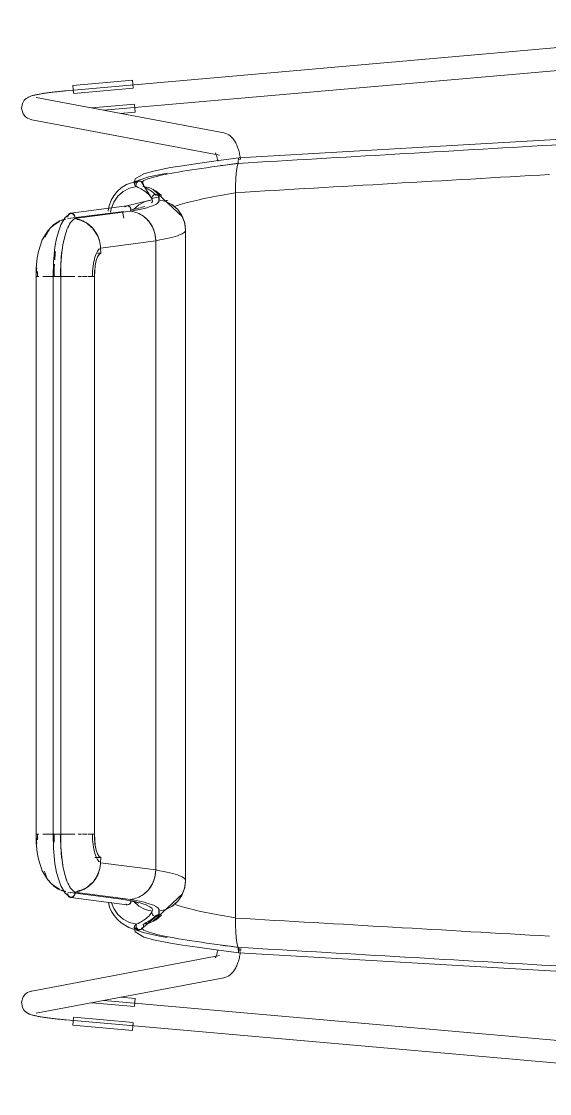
# Model space of a CAD drawing. Header units: millimetres. Extents: x 155927 to 317870, y -36033 to 97293.
# Drawn here: x 159106 to 159386, y 22530 to 23097 of the extents above; entities that cross this region are included whole.
import ezdxf

# ---------------------------------------------------------------- set-up
doc = ezdxf.new("R2010")
doc.units = ezdxf.units.MM
doc.header["$MEASUREMENT"] = 0
doc.layers.add('I-FURN', color=8, linetype='CONTINUOUS', lineweight=9)

msp = doc.modelspace()

# ---------------------------------------------------------------- linework, layer by layer
at = {"layer": 'I-FURN'}
for p, q in [((159573.34, 23099.23), (159130.02, 23060.28)), ((159150.04, 23050), (159574.39, 23087.28)), ((159133.63, 23063.1), (159165.04, 23065.86)), ((159165.04, 23065.86), (159165.22, 23063.81)), ((159116.31, 23058.6), (159116.86, 23058.7)), ((159116.86, 23058.7), (159117.43, 23058.79)), ((159117.43, 23058.79), (159118.01, 23058.88)), ((159118.01, 23058.88), (159118.61, 23058.97)), ((159118.61, 23058.97), (159119.23, 23059.06)), ((159119.23, 23059.06), (159119.87, 23059.15)), ((159119.87, 23059.15), (159120.52, 23059.24)), ((159120.52, 23059.24), (159121.18, 23059.33)), ((159121.18, 23059.33), (159121.86, 23059.42)), ((159121.86, 23059.42), (159122.54, 23059.5)), ((159122.54, 23059.5), (159123.24, 23059.59)), ((159123.24, 23059.59), (159123.95, 23059.67)), ((159123.95, 23059.67), (159124.67, 23059.75)), ((159124.67, 23059.75), (159125.4, 23059.83)), ((159125.4, 23059.83), (159126.13, 23059.91)), ((159126.13, 23059.91), (159126.87, 23059.99)), ((159126.87, 23059.99), (159127.61, 23060.06)), ((159127.61, 23060.06), (159128.36, 23060.13)), ((159128.36, 23060.13), (159129.11, 23060.2)), ((159129.11, 23060.2), (159129.86, 23060.27)), ((159129.86, 23060.27), (159130.02, 23060.28)), ((159133.81, 23061.05), (159133.63, 23063.1)), ((159133.99, 23058.99), (159133.81, 23061.05)), ((159134, 23058.87), (159165.41, 23061.63)), ((159165.22, 23063.81), (159165.4, 23061.75)), ((159106.34, 23050.9), (159106.83, 23053.66)), ((159106.83, 23053.66), (159107.87, 23055.32)), ((159107.87, 23055.32), (159108.78, 23056.17)), ((159108.78, 23056.17), (159109.48, 23056.65)), ((159109.48, 23056.65), (159110.04, 23056.95)), ((159110.04, 23056.95), (159110.52, 23057.17)), ((159110.52, 23057.17), (159110.94, 23057.34)), ((159110.94, 23057.34), (159111.35, 23057.48)), ((159111.35, 23057.48), (159111.74, 23057.6)), ((159111.74, 23057.6), (159112.14, 23057.72)), ((159112.14, 23057.72), (159112.54, 23057.83)), ((159112.54, 23057.83), (159112.95, 23057.93)), ((159112.95, 23057.93), (159113.38, 23058.03)), ((159113.38, 23058.03), (159113.82, 23058.13)), ((159113.82, 23058.13), (159114.28, 23058.23)), ((159213.46, 23037.99), (159114.17, 23056.8)), ((159114.28, 23058.23), (159114.76, 23058.32)), ((159114.76, 23058.32), (159115.26, 23058.42)), ((159115.26, 23058.42), (159115.77, 23058.51)), ((159115.77, 23058.51), (159116.31, 23058.6)), ((159166.15, 23053.18), (159143.67, 23051.2)), ((159166.16, 23053.05), (159166.34, 23050.99)), ((159107.18, 23048.15), (159106.34, 23050.9)), ((159107.18, 23048.15), (159108.5, 23046.57)), ((159158.63, 23048.25), (159166.52, 23048.95)), ((159166.34, 23050.99), (159166.52, 23048.95)), ((159108.5, 23046.57), (159109.58, 23045.83)), ((159109.58, 23045.83), (159110.38, 23045.45)), ((159110.38, 23045.45), (159111.01, 23045.24)), ((159111.01, 23045.24), (159111.52, 23045.1)), ((159111.52, 23045.1), (159111.94, 23045.01)), ((159111.94, 23045.01), (159211.23, 23026.2)), ((159221.31, 23024.8), (159553.22, 23044.09)), ((159213.46, 23037.99), (159214.45, 23037.73)), ((159214.45, 23037.73), (159215.34, 23037.37)), ((159215.34, 23037.37), (159216.13, 23036.93)), ((159216.13, 23036.93), (159216.82, 23036.45)), ((159216.82, 23036.45), (159217.42, 23035.94)), ((159217.42, 23035.94), (159217.94, 23035.42)), ((159217.94, 23035.42), (159218.39, 23034.89)), ((159218.39, 23034.89), (159218.79, 23034.35)), ((159218.79, 23034.35), (159219.15, 23033.82)), ((159219.15, 23033.82), (159219.48, 23033.28)), ((159219.48, 23033.28), (159219.76, 23032.74)), ((159219.76, 23032.74), (159220.04, 23032.19)), ((159220.04, 23032.19), (159220.29, 23031.63)), ((159220.29, 23031.63), (159220.52, 23031.06)), ((159220.52, 23031.06), (159220.74, 23030.48)), ((159220.74, 23030.48), (159220.95, 23029.89)), ((159209, 23027.42), (159209.01, 23027.39)), ((159209.01, 23027.39), (159209.06, 23027.32)), ((159209.06, 23027.32), (159209.1, 23027.23)), ((159209.1, 23027.23), (159209.18, 23027.08)), ((159209.18, 23027.08), (159209.27, 23026.89)), ((159209.27, 23026.89), (159209.36, 23026.66)), ((159209.36, 23026.66), (159209.46, 23026.39)), ((159221.31, 23024.79), (159209.45, 23023.24)), ((159209.46, 23026.39), (159209.57, 23026.08)), ((159209.57, 23026.08), (159209.68, 23025.75)), ((159209.68, 23025.75), (159209.78, 23025.38)), ((159209.78, 23025.38), (159209.89, 23024.99)), ((159209.89, 23024.99), (159210, 23024.57)), ((159220.95, 23029.89), (159221.14, 23029.28)), ((159221.14, 23029.28), (159221.33, 23028.66)), ((159221.36, 23024.73), (159221.31, 23024.79)), ((159221.31, 23024.8), (159221.36, 23024.74)), ((159221.33, 23028.66), (159221.5, 23028.03)), ((159221.5, 23028.03), (159221.66, 23027.39)), ((159221.66, 23027.39), (159221.81, 23026.74)), ((159221.81, 23026.74), (159221.96, 23026.07)), ((159221.96, 23026.07), (159222.09, 23025.39)), ((159222.09, 23025.39), (159222.22, 23024.69)), ((159222.22, 23024.69), (159222.33, 23023.99)), ((159185.19, 23019.67), (159176.17, 23017.87)), ((159191.5, 23020.7), (159185.19, 23019.67)), ((159199.52, 23021.89), (159191.5, 23020.7)), ((159209.45, 23023.24), (159199.52, 23021.89)), ((159210, 23024.57), (159210.1, 23024.12)), ((159210.1, 23024.12), (159210.2, 23023.65)), ((159210.2, 23023.65), (159210.3, 23023.16)), ((159220.04, 23016.82), (159220.35, 23019.28)), ((159220.35, 23019.28), (159220.04, 23016.79)), ((159220.35, 23019.29), (159220.72, 23021.03)), ((159220.72, 23021.03), (159220.35, 23019.28)), ((159220.72, 23021.03), (159221.12, 23021.93)), ((159221.12, 23021.93), (159220.72, 23021.03)), ((159221.11, 23023.39), (159221.1, 23022.9)), ((159221.1, 23022.9), (159221.11, 23023.39)), ((159221.1, 23022.9), (159221.1, 23022.4)), ((159221.1, 23022.4), (159221.1, 23022.9)), ((159221.1, 23022.4), (159221.12, 23021.93)), ((159221.12, 23021.93), (159221.1, 23022.4)), ((159221.13, 23023.85), (159221.11, 23023.39)), ((159221.11, 23023.39), (159221.13, 23023.85)), ((159221.13, 23023.85), (159221.16, 23024.24)), ((159221.16, 23024.23), (159221.13, 23023.85)), ((159221.21, 23024.53), (159221.16, 23024.23)), ((159221.16, 23024.24), (159221.2, 23024.53)), ((159221.46, 23024.26), (159221.41, 23024.55)), ((159221.41, 23024.55), (159221.46, 23024.26)), ((159221.49, 23023.88), (159221.46, 23024.26)), ((159221.46, 23024.26), (159221.49, 23023.88)), ((159173.73, 23014.79), (159162.02, 23010.8)), ((159166.54, 23013.69), (159166.01, 23011.5)), ((159171.17, 23016.46), (159166.54, 23013.69)), ((159176.17, 23017.87), (159171.17, 23016.46)), ((159183.39, 23016.69), (159173.73, 23014.79)), ((159219.65, 23010.21), (159219.8, 23013.69)), ((159219.8, 23013.68), (159219.65, 23010.15)), ((159220.04, 23016.79), (159219.8, 23013.68)), ((159219.81, 23013.73), (159220.04, 23016.79)), ((159159.19, 23008.98), (159156.95, 23006.99)), ((159162.02, 23010.8), (159159.19, 23008.98)), ((159163.59, 23008.78), (159160.27, 23007.04)), ((159167.22, 23009.68), (159163.59, 23008.78)), ((159166.01, 23011.5), (159166.3, 23010.59)), ((159167.09, 23011.15), (159167.01, 23010.65)), ((159167.02, 23010.65), (159167.09, 23011.14)), ((159167.22, 23009.68), (159167.06, 23010.15)), ((159167.06, 23010.15), (159167.22, 23009.68)), ((159167.09, 23011.14), (159167.29, 23011.6)), ((159167.28, 23011.6), (159167.09, 23011.15)), ((159167.59, 23011.99), (159167.28, 23011.6)), ((159167.29, 23011.6), (159167.59, 23011.99)), ((159167.59, 23011.99), (159167.99, 23012.29)), ((159167.99, 23012.29), (159167.59, 23011.99)), ((159168.44, 23012.49), (159167.99, 23012.29)), ((159167.99, 23012.29), (159168.44, 23012.48)), ((159168.44, 23012.48), (159168.93, 23012.56)), ((159168.93, 23012.56), (159168.44, 23012.49)), ((159168.93, 23012.56), (159169.41, 23012.5)), ((159169.41, 23012.5), (159168.93, 23012.56)), ((159169.41, 23012.5), (159169.87, 23012.31)), ((159169.87, 23012.32), (159169.41, 23012.5)), ((159169.78, 23012.36), (159175.49, 23002.97)), ((159170.27, 23012.03), (159169.87, 23012.32)), ((159169.87, 23012.31), (159170.27, 23012.03)), ((159170.27, 23012.03), (159170.59, 23011.65)), ((159170.59, 23011.65), (159170.27, 23012.03)), ((159170.59, 23011.65), (159170.8, 23011.2)), ((159170.8, 23011.2), (159170.59, 23011.65)), ((159170.86, 23010.21), (159170.71, 23009.73)), ((159170.71, 23009.73), (159170.86, 23010.21)), ((159170.71, 23009.73), (159174.32, 23008.94)), ((159174.32, 23008.95), (159170.71, 23009.73)), ((159170.8, 23011.2), (159170.89, 23010.71)), ((159170.89, 23010.71), (159170.8, 23011.2)), ((159170.89, 23010.71), (159170.86, 23010.21)), ((159170.86, 23010.21), (159170.89, 23010.71)), ((159177.65, 23007.31), (159174.32, 23008.95)), ((159174.32, 23008.94), (159177.65, 23007.3)), ((159175.97, 23008.25), (159191.67, 22993.65)), ((159219.59, 23006.46), (159219.65, 23010.15)), ((159219.65, 23010.15), (159219.59, 23006.38)), ((159153.83, 23002.55), (159152.54, 22998.95)), ((159155.17, 23004.82), (159153.83, 23002.55)), ((159156.95, 23006.99), (159155.17, 23004.82)), ((159157.45, 23004.56), (159155.27, 23001.48)), ((159160.27, 23007.04), (159157.45, 23004.56)), ((159162.13, 22999.4), (159173.74, 23002.37)), ((159175.59, 23002.73), (159171.88, 23001.83)), ((159173.74, 23002.37), (159175.61, 23002.69)), ((159179.2, 23004.24), (159175.31, 23003.4)), ((159175.39, 23003.69), (159175.48, 23004.18)), ((159175.47, 23004.18), (159175.39, 23003.69)), ((159175.43, 23003.19), (159175.39, 23003.69)), ((159175.39, 23003.69), (159175.43, 23003.2)), ((159175.43, 23003.2), (159175.59, 23002.73)), ((159175.59, 23002.72), (159175.43, 23003.19)), ((159175.68, 23004.64), (159175.47, 23004.18)), ((159175.48, 23004.18), (159175.68, 23004.63)), ((159175.99, 23005.02), (159175.68, 23004.64)), ((159175.68, 23004.63), (159175.99, 23005.01)), ((159175.99, 23005.01), (159176.39, 23005.31)), ((159176.39, 23005.31), (159175.99, 23005.02)), ((159176.39, 23005.31), (159176.85, 23005.5)), ((159176.85, 23005.5), (159176.39, 23005.31)), ((159177.34, 23005.57), (159176.85, 23005.5)), ((159176.85, 23005.5), (159177.34, 23005.56)), ((159177.84, 23005.5), (159177.34, 23005.57)), ((159177.34, 23005.56), (159177.84, 23005.5)), ((159180.48, 23004.91), (159177.65, 23007.31)), ((159177.65, 23007.3), (159180.48, 23004.91)), ((159177.84, 23005.5), (159178.3, 23005.31)), ((159178.3, 23005.31), (159177.84, 23005.5)), ((159178.3, 23005.31), (159178.7, 23005.01)), ((159178.7, 23005.02), (159178.3, 23005.31)), ((159179.01, 23004.64), (159178.7, 23005.02)), ((159178.7, 23005.01), (159179.01, 23004.63)), ((159179.22, 23004.18), (159179.01, 23004.64)), ((159179.01, 23004.63), (159179.21, 23004.18)), ((159179.07, 23004.54), (159179.11, 23001.66)), ((159179.1, 23002.73), (159179.26, 23003.2)), ((159179.26, 23003.19), (159179.1, 23002.72)), ((159182.81, 23001.83), (159179.1, 23002.73)), ((159179.21, 23004.18), (159179.3, 23003.69)), ((159179.3, 23003.69), (159179.22, 23004.18)), ((159179.3, 23003.69), (159179.26, 23003.19)), ((159179.26, 23003.2), (159179.3, 23003.69)), ((159219.59, 23006.38), (159219.59, 22622.98)), ((159219.59, 22622.98), (159219.59, 23006.38)), ((159130.87, 22992.72), (159160.57, 22996.56)), ((159132.43, 22995.56), (159162.21, 22999.41)), ((159164.12, 22996.58), (159134.41, 22992.74)), ((159152.54, 22998.95), (159152.24, 22996.68)), ((159153.87, 22997.96), (159153.5, 22996.22)), ((159153.51, 22996.21), (159153.88, 22997.96)), ((159155.27, 23001.48), (159153.87, 22997.96)), ((159159.79, 22996.44), (159160.48, 22992.95)), ((159161.53, 22999.17), (159161.15, 22998.88)), ((159161.97, 22999.36), (159161.53, 22999.17)), ((159162.44, 22999.43), (159161.97, 22999.36)), ((159162.91, 22999.36), (159162.44, 22999.43)), ((159163.35, 22999.17), (159162.91, 22999.36)), ((159163.74, 22998.88), (159163.35, 22999.17)), ((159164.04, 22998.5), (159163.74, 22998.88)), ((159164.23, 22998.04), (159164.04, 22998.5)), ((159164.31, 22997.55), (159164.23, 22998.04)), ((159164.27, 22997.05), (159164.31, 22997.55)), ((159168.48, 23000.08), (159165.61, 22997.57)), ((159171.88, 23001.83), (159168.48, 23000.08)), ((159182.81, 23001.83), (159186.2, 23000.07)), ((159186.21, 23000.08), (159182.81, 23001.83)), ((159186.2, 23000.07), (159189.07, 22997.57)), ((159189.08, 22997.57), (159186.21, 23000.08)), ((159189.07, 22997.57), (159191.25, 22994.43)), ((159191.25, 22994.43), (159189.08, 22997.57)), ((159126.44, 22991.18), (159124.17, 22989.85)), ((159129.55, 22993.31), (159127.25, 22989.48)), ((159131.93, 22995.2), (159129.55, 22993.31)), ((159136.84, 22993.49), (159134.4, 22993.18)), ((159173.62, 22991.47), (159170.88, 22993.95)), ((159175.7, 22988.35), (159173.62, 22991.47)), ((159191.07, 22994.75), (159192.8, 22990.28)), ((159191.25, 22994.43), (159192.61, 22990.86)), ((159192.62, 22990.86), (159191.25, 22994.43)), ((159191.67, 22993.65), (159192.37, 22991.72)), ((159192.61, 22990.86), (159193.09, 22987.07)), ((159193.09, 22987.07), (159192.62, 22990.86)), ((159120.27, 22986.2), (159117.4, 22981.48)), ((159122.1, 22988.18), (159120.27, 22986.2)), ((159124.17, 22989.85), (159122.1, 22988.18)), ((159126.06, 22986.31), (159124.98, 22982.27)), ((159127.25, 22989.48), (159126.06, 22986.31)), ((159130.39, 22986.78), (159129.29, 22983.34)), ((159177.01, 22984.81), (159175.7, 22988.35)), ((159192.8, 22990.28), (159193.24, 22986.53)), ((159193.09, 22987.07), (159193.09, 22642.29)), ((159193.09, 22642.29), (159193.09, 22987.07)), ((159193.24, 22947.63), (159193.24, 22986.54)), ((159117.4, 22981.48), (159115.38, 22975.33)), ((159124.98, 22982.27), (159124.11, 22977.55)), ((159129.29, 22983.34), (159128.33, 22978.91)), ((159148.21, 22977.18), (159177.49, 22981.04)), ((159177.49, 22981.04), (159177.01, 22984.81)), ((159177.49, 22981.04), (159177.49, 22648.33)), ((159177.49, 22648.33), (159177.49, 22981.04)), ((159115.38, 22975.33), (159114.72, 22971.83)), ((159124.11, 22977.55), (159123.31, 22969.67)), ((159127.73, 22974.9), (159127.2, 22968.33)), ((159128.33, 22978.91), (159127.73, 22974.9)), ((159148.28, 22974.46), (159146.62, 22974.46)), ((159148.26, 22974.46), (159146.62, 22974.46)), ((159146.63, 22972.47), (159147.42, 22973.82)), ((159147.42, 22973.82), (159148.28, 22974.46)), ((159148.28, 22974.46), (159148.21, 22977.18)), ((159114.72, 22971.83), (159114.21, 22966.63)), ((159123.31, 22969.67), (159123.16, 22962.11)), ((159127.2, 22968.33), (159127.12, 22962.11)), ((159145.13, 22965.14), (159145.45, 22968)), ((159145.45, 22968), (159145.96, 22970.49)), ((159145.96, 22970.49), (159146.63, 22972.47)), ((159114.21, 22966.63), (159114.12, 22962.11)), ((159145.02, 22962.11), (159145.13, 22965.14)), ((159114.29, 22962.11), (159114.12, 22962.11)), ((159114.12, 22962.11), (159114.12, 22667.26)), ((159114.14, 22962.11), (159115.62, 22962.11)), ((159117.64, 22962.11), (159120.22, 22962.11)), ((159123.4, 22962.11), (159120.38, 22962.11)), ((159120.39, 22962.11), (159123.41, 22962.11)), ((159123.16, 22962.11), (159123.16, 22667.26)), ((159123.16, 22962.11), (159127.01, 22962.11)), ((159123.23, 22962.11), (159123.16, 22962.11)), ((159123.43, 22962.11), (159123.23, 22962.11)), ((159123.73, 22962.11), (159123.43, 22962.11)), ((159124.12, 22962.11), (159123.73, 22962.11)), ((159124.58, 22962.11), (159124.12, 22962.11)), ((159125.07, 22962.11), (159124.58, 22962.11)), ((159125.57, 22962.11), (159125.07, 22962.11)), ((159126.04, 22962.11), (159125.57, 22962.11)), ((159126.46, 22962.11), (159126.04, 22962.11)), ((159126.79, 22962.11), (159126.46, 22962.11)), ((159127.01, 22962.11), (159126.79, 22962.11)), ((159130.91, 22962.11), (159127.09, 22962.11)), ((159127.09, 22962.11), (159130.91, 22962.11)), ((159127.12, 22667.26), (159127.12, 22962.11)), ((159131.1, 22962.11), (159134.66, 22962.11)), ((159136.29, 22962.11), (159138.13, 22962.11)), ((159138.65, 22962.11), (159141.11, 22962.11)), ((159141.7, 22962.11), (159143.44, 22962.11)), ((159143.9, 22962.11), (159143.51, 22962.11)), ((159144.96, 22962.11), (159144.96, 22667.26)), ((159145.02, 22667.25), (159145.02, 22962.11)), ((159193.24, 22642.83), (159193.24, 22947.63)), ((159114.12, 22667.26), (159114.29, 22667.26)), ((159114.21, 22662.74), (159114.12, 22667.26)), ((159115.62, 22667.26), (159114.14, 22667.26)), ((159114.72, 22657.53), (159114.21, 22662.74)), ((159120.22, 22667.26), (159117.64, 22667.26)), ((159120.38, 22667.26), (159123.4, 22667.26)), ((159123.41, 22667.26), (159120.39, 22667.26)), ((159127.12, 22667.26), (159123.16, 22667.26)), ((159123.31, 22659.69), (159123.16, 22667.26)), ((159123.16, 22667.26), (159123.23, 22667.26)), ((159123.23, 22667.26), (159123.43, 22667.26)), ((159123.43, 22667.26), (159123.73, 22667.26)), ((159123.73, 22667.26), (159124.12, 22667.26)), ((159124.12, 22667.26), (159124.58, 22667.26)), ((159124.58, 22667.26), (159125.07, 22667.26)), ((159125.07, 22667.26), (159125.57, 22667.26)), ((159125.57, 22667.26), (159126.04, 22667.26)), ((159126.04, 22667.26), (159126.46, 22667.26)), ((159126.46, 22667.26), (159126.79, 22667.26)), ((159126.79, 22667.26), (159127.01, 22667.26)), ((159127.01, 22667.26), (159127.12, 22667.26)), ((159127.09, 22667.26), (159130.91, 22667.26)), ((159130.91, 22667.26), (159127.09, 22667.26)), ((159127.12, 22667.26), (159127.21, 22660.84)), ((159134.66, 22667.26), (159131.1, 22667.26)), ((159138.13, 22667.26), (159136.29, 22667.26)), ((159141.11, 22667.26), (159138.65, 22667.26)), ((159143.44, 22667.26), (159141.7, 22667.26)), ((159143.51, 22667.25), (159143.9, 22667.25)), ((159145.13, 22664.22), (159145.02, 22667.25)), ((159145.45, 22661.37), (159145.13, 22664.22)), ((159115.38, 22654.03), (159114.72, 22657.53)), ((159124.11, 22651.81), (159123.31, 22659.69)), ((159127.21, 22660.84), (159127.69, 22654.86)), ((159145.96, 22658.87), (159145.45, 22661.37)), ((159146.63, 22656.89), (159145.96, 22658.87)), ((159147.42, 22655.54), (159146.63, 22656.89)), ((159117.4, 22647.88), (159115.38, 22654.03)), ((159124.98, 22647.09), (159124.11, 22651.81)), ((159127.69, 22654.86), (159128.52, 22649.42)), ((159145.28, 22654.9), (159148.28, 22654.9)), ((159145.28, 22654.9), (159148.26, 22654.9)), ((159148.28, 22654.9), (159147.42, 22655.54)), ((159148.21, 22652.19), (159148.28, 22654.9)), ((159177.49, 22648.33), (159148.21, 22652.19)), ((159120.27, 22643.16), (159117.4, 22647.88)), ((159126.06, 22643.05), (159124.98, 22647.09)), ((159128.52, 22649.42), (159129.32, 22645.92)), ((159129.32, 22645.92), (159130.2, 22643.1)), ((159177.01, 22644.56), (159177.49, 22648.33)), ((159122.1, 22641.19), (159120.27, 22643.16)), ((159124.17, 22639.52), (159122.1, 22641.19)), ((159126.44, 22638.19), (159124.17, 22639.52)), ((159127.25, 22639.88), (159126.06, 22643.05)), ((159129.55, 22636.05), (159127.25, 22639.88)), ((159130.2, 22643.1), (159130.39, 22642.59)), ((159173.62, 22637.9), (159175.7, 22641.01)), ((159175.7, 22641.01), (159177.01, 22644.56)), ((159193.09, 22642.29), (159192.61, 22638.5)), ((159192.62, 22638.5), (159193.09, 22642.29)), ((159192.8, 22639.08), (159193.24, 22642.83)), ((159131.93, 22634.16), (159129.55, 22636.05)), ((159160.57, 22632.8), (159130.87, 22636.64)), ((159136.84, 22635.87), (159132.06, 22636.49)), ((159162.21, 22629.95), (159132.43, 22633.8)), ((159164.12, 22632.78), (159134.41, 22636.62)), ((159170.88, 22635.41), (159173.62, 22637.9)), ((159175.97, 22621.11), (159191.67, 22635.71)), ((159191.25, 22634.93), (159189.07, 22631.8)), ((159189.08, 22631.79), (159191.25, 22634.93)), ((159191.07, 22634.61), (159192.8, 22639.08)), ((159192.61, 22638.5), (159191.25, 22634.93)), ((159191.25, 22634.93), (159192.62, 22638.5)), ((159191.67, 22635.71), (159192.37, 22637.64)), ((159152.36, 22631.26), (159153.02, 22628.75)), ((159153.02, 22628.75), (159154.04, 22626.39)), ((159153.87, 22631.4), (159155.27, 22627.89)), ((159155.27, 22627.89), (159157.45, 22624.8)), ((159166.08, 22631.55), (159159.79, 22632.92)), ((159161.53, 22630.19), (159161.97, 22630)), ((159161.97, 22630), (159162.44, 22629.93)), ((159162.44, 22629.93), (159162.91, 22630)), ((159162.91, 22630), (159163.35, 22630.19)), ((159163.35, 22630.19), (159163.74, 22630.48)), ((159163.74, 22630.48), (159164.04, 22630.87)), ((159164.04, 22630.87), (159164.23, 22631.32)), ((159164.23, 22631.32), (159164.31, 22631.81)), ((159164.31, 22631.81), (159164.27, 22632.31)), ((159165.61, 22631.79), (159168.48, 22629.28)), ((159168.51, 22630.79), (159166.08, 22631.55)), ((159168.48, 22629.28), (159171.88, 22627.53)), ((159186.2, 22629.29), (159182.81, 22627.54)), ((159182.81, 22627.53), (159186.21, 22629.28)), ((159189.07, 22631.8), (159186.2, 22629.29)), ((159186.21, 22629.28), (159189.08, 22631.79)), ((159154.04, 22626.39), (159155.42, 22624.19)), ((159155.42, 22624.19), (159157.1, 22622.21)), ((159157.1, 22622.21), (159159.07, 22620.47)), ((159157.45, 22624.8), (159160.27, 22622.32)), ((159160.27, 22622.32), (159163.59, 22620.58)), ((159169.78, 22617), (159179.2, 22625.12)), ((159171.88, 22627.53), (159175.59, 22626.64)), ((159175.31, 22625.96), (159175.49, 22626.39)), ((159175.39, 22625.67), (159175.43, 22626.17)), ((159175.43, 22626.17), (159175.39, 22625.67)), ((159175.48, 22625.18), (159175.39, 22625.67)), ((159175.39, 22625.67), (159175.47, 22625.18)), ((159175.43, 22626.17), (159175.59, 22626.64)), ((159175.59, 22626.64), (159175.43, 22626.17)), ((159175.47, 22625.18), (159175.68, 22624.73)), ((159175.68, 22624.73), (159175.48, 22625.18)), ((159175.99, 22624.35), (159175.68, 22624.73)), ((159175.68, 22624.73), (159175.99, 22624.34)), ((159176.39, 22624.05), (159175.99, 22624.35)), ((159175.99, 22624.34), (159176.39, 22624.05)), ((159176.85, 22623.87), (159176.39, 22624.05)), ((159176.39, 22624.05), (159176.85, 22623.86)), ((159177.34, 22623.8), (159176.85, 22623.87)), ((159176.85, 22623.86), (159177.34, 22623.8)), ((159177.84, 22623.87), (159177.34, 22623.8)), ((159177.34, 22623.8), (159177.84, 22623.86)), ((159180.48, 22624.46), (159177.65, 22622.06)), ((159177.65, 22622.05), (159180.48, 22624.45)), ((159178.3, 22624.05), (159177.84, 22623.87)), ((159177.84, 22623.86), (159178.3, 22624.05)), ((159178.7, 22624.35), (159178.3, 22624.05)), ((159178.3, 22624.05), (159178.7, 22624.34)), ((159179.01, 22624.73), (159178.7, 22624.35)), ((159178.7, 22624.34), (159179.01, 22624.73)), ((159179.21, 22625.18), (159179.01, 22624.73)), ((159179.01, 22624.73), (159179.22, 22625.18)), ((159179.07, 22624.82), (159179.11, 22627.71)), ((159179.1, 22626.64), (159182.81, 22627.53)), ((159179.1, 22626.64), (159179.26, 22626.17)), ((159179.26, 22626.17), (159179.1, 22626.64)), ((159179.3, 22625.67), (159179.21, 22625.18)), ((159179.22, 22625.18), (159179.3, 22625.67)), ((159179.26, 22626.17), (159179.3, 22625.67)), ((159179.3, 22625.67), (159179.26, 22626.17)), ((159219.59, 22622.98), (159219.65, 22619.21)), ((159219.65, 22619.21), (159219.59, 22622.9)), ((159159.07, 22620.47), (159163.18, 22617.97)), ((159163.18, 22617.97), (159170.81, 22615.3)), ((159163.59, 22620.58), (159167.22, 22619.68)), ((159166.01, 22617.86), (159166.3, 22618.77)), ((159166.54, 22615.67), (159166.01, 22617.86)), ((159167.06, 22619.21), (159167.01, 22618.71)), ((159167.01, 22618.71), (159167.09, 22618.22)), ((159167.02, 22618.71), (159167.06, 22619.21)), ((159167.09, 22618.22), (159167.02, 22618.71)), ((159167.06, 22619.21), (159167.22, 22619.68)), ((159167.22, 22619.68), (159167.06, 22619.21)), ((159167.29, 22617.76), (159167.09, 22618.22)), ((159167.09, 22618.22), (159167.28, 22617.76)), ((159167.28, 22617.76), (159167.59, 22617.37)), ((159167.59, 22617.38), (159167.29, 22617.76)), ((159167.99, 22617.08), (159167.59, 22617.38)), ((159167.59, 22617.37), (159167.99, 22617.07)), ((159168.44, 22616.88), (159167.99, 22617.08)), ((159167.99, 22617.07), (159168.44, 22616.88)), ((159168.93, 22616.81), (159168.44, 22616.88)), ((159168.44, 22616.88), (159168.93, 22616.8)), ((159169.41, 22616.87), (159168.93, 22616.81)), ((159168.93, 22616.8), (159169.41, 22616.86)), ((159169.87, 22617.05), (159169.41, 22616.87)), ((159169.41, 22616.86), (159169.87, 22617.04)), ((159170.05, 22617.16), (159169.84, 22617.03)), ((159170.27, 22617.34), (159169.87, 22617.05)), ((159169.87, 22617.04), (159170.27, 22617.33)), ((159170.59, 22617.71), (159170.27, 22617.34)), ((159170.27, 22617.33), (159170.59, 22617.71)), ((159170.8, 22618.16), (159170.59, 22617.71)), ((159170.59, 22617.71), (159170.8, 22618.16)), ((159174.32, 22620.42), (159170.71, 22619.63)), ((159170.71, 22619.63), (159174.32, 22620.41)), ((159170.71, 22619.63), (159170.86, 22619.15)), ((159170.86, 22619.15), (159170.71, 22619.63)), ((159170.89, 22618.65), (159170.8, 22618.16)), ((159170.8, 22618.16), (159170.89, 22618.65)), ((159170.86, 22619.15), (159170.89, 22618.65)), ((159170.89, 22618.65), (159170.86, 22619.15)), ((159177.65, 22622.06), (159174.32, 22620.42)), ((159174.32, 22620.41), (159177.65, 22622.05)), ((159219.65, 22619.21), (159219.8, 22615.68)), ((159219.81, 22615.63), (159219.65, 22619.15)), ((159171.17, 22612.9), (159166.54, 22615.67)), ((159170.81, 22615.3), (159179.33, 22613.41)), ((159176.17, 22611.49), (159171.17, 22612.9)), ((159185.19, 22609.69), (159176.17, 22611.49)), ((159179.33, 22613.41), (159183.39, 22612.67)), ((159219.8, 22615.68), (159220.04, 22612.58)), ((159220.04, 22612.57), (159219.81, 22615.63)), ((159220.04, 22612.58), (159220.35, 22610.08)), ((159220.35, 22610.08), (159220.04, 22612.54)), ((159191.5, 22608.66), (159185.19, 22609.69)), ((159199.52, 22607.48), (159191.5, 22608.66)), ((159209.45, 22606.12), (159199.52, 22607.48)), ((159221.31, 22604.57), (159209.45, 22606.12)), ((159210, 22604.8), (159210.1, 22605.24)), ((159210.1, 22605.24), (159210.2, 22605.71)), ((159210.2, 22605.71), (159210.3, 22606.2)), ((159220.35, 22610.08), (159220.72, 22608.33)), ((159220.72, 22608.33), (159220.35, 22610.07)), ((159221.12, 22607.43), (159220.72, 22608.33)), ((159220.72, 22608.33), (159221.12, 22607.43)), ((159221.12, 22607.43), (159221.1, 22606.96)), ((159221.1, 22606.96), (159221.12, 22607.43)), ((159221.1, 22606.96), (159221.1, 22606.46)), ((159221.1, 22606.46), (159221.1, 22606.96)), ((159221.1, 22606.46), (159221.11, 22605.97)), ((159221.11, 22605.97), (159221.1, 22606.46)), ((159221.11, 22605.97), (159221.13, 22605.52)), ((159221.13, 22605.51), (159221.11, 22605.97)), ((159221.13, 22605.52), (159221.16, 22605.13)), ((159221.16, 22605.13), (159221.13, 22605.51)), ((159221.46, 22605.1), (159221.49, 22605.48)), ((159221.49, 22605.48), (159221.46, 22605.1)), ((159221.49, 22605.48), (159221.51, 22605.93)), ((159221.51, 22605.93), (159221.49, 22605.48)), ((159221.51, 22605.93), (159221.52, 22606.42)), ((159221.52, 22606.42), (159221.51, 22605.93)), ((159221.52, 22606.42), (159221.52, 22606.92)), ((159221.52, 22606.92), (159221.52, 22606.42)), ((159222.33, 22605.37), (159222.44, 22606.09)), ((159222.44, 22606.09), (159222.54, 22606.81)), ((159211.23, 22603.16), (159111.94, 22584.35)), ((159209, 22601.94), (159209.01, 22601.97)), ((159209.01, 22601.97), (159209.06, 22602.04)), ((159209.06, 22602.04), (159209.1, 22602.13)), ((159209.1, 22602.13), (159209.18, 22602.28)), ((159209.18, 22602.28), (159209.27, 22602.47)), ((159209.27, 22602.47), (159209.36, 22602.71)), ((159209.36, 22602.71), (159209.46, 22602.98)), ((159209.46, 22602.98), (159209.57, 22603.28)), ((159209.57, 22603.28), (159209.68, 22603.62)), ((159209.68, 22603.62), (159209.78, 22603.98)), ((159209.78, 22603.98), (159209.89, 22604.38)), ((159209.89, 22604.38), (159210, 22604.8)), ((159220.95, 22599.48), (159221.14, 22600.08)), ((159221.14, 22600.08), (159221.33, 22600.7)), ((159221.16, 22605.13), (159221.21, 22604.83)), ((159221.2, 22604.83), (159221.16, 22605.13)), ((159221.25, 22604.63), (159221.2, 22604.83)), ((159221.21, 22604.83), (159221.25, 22604.64)), ((159221.25, 22604.64), (159221.31, 22604.57)), ((159221.31, 22604.56), (159221.25, 22604.63)), ((159221.31, 22604.57), (159221.36, 22604.63)), ((159221.36, 22604.62), (159221.31, 22604.56)), ((159221.31, 22604.56), (159553.22, 22585.28)), ((159221.33, 22600.7), (159221.5, 22601.33)), ((159221.36, 22604.63), (159221.41, 22604.81)), ((159221.41, 22604.81), (159221.36, 22604.62)), ((159221.41, 22604.81), (159221.46, 22605.1)), ((159221.46, 22605.1), (159221.41, 22604.81)), ((159221.5, 22601.33), (159221.66, 22601.97)), ((159221.66, 22601.97), (159221.81, 22602.63)), ((159221.81, 22602.63), (159221.96, 22603.3)), ((159221.96, 22603.3), (159222.09, 22603.98)), ((159222.09, 22603.98), (159222.22, 22604.67)), ((159217.42, 22593.43), (159217.94, 22593.95)), ((159217.94, 22593.95), (159218.39, 22594.48)), ((159218.39, 22594.48), (159218.79, 22595.01)), ((159218.79, 22595.01), (159219.15, 22595.55)), ((159219.15, 22595.55), (159219.48, 22596.09)), ((159219.48, 22596.09), (159219.76, 22596.62)), ((159219.76, 22596.62), (159220.04, 22597.17)), ((159220.04, 22597.17), (159220.29, 22597.73)), ((159220.29, 22597.73), (159220.52, 22598.3)), ((159220.52, 22598.3), (159220.74, 22598.88)), ((159220.74, 22598.88), (159220.95, 22599.48)), ((159114.17, 22572.56), (159213.46, 22591.37)), ((159213.46, 22591.37), (159214.45, 22591.63)), ((159214.45, 22591.63), (159215.34, 22591.99)), ((159215.34, 22591.99), (159216.13, 22592.43)), ((159216.13, 22592.43), (159216.82, 22592.92)), ((159216.82, 22592.92), (159217.42, 22593.43)), ((159107.18, 22581.21), (159108.5, 22582.79)), ((159108.5, 22582.79), (159109.58, 22583.54)), ((159109.58, 22583.54), (159110.38, 22583.91)), ((159110.38, 22583.91), (159111.01, 22584.13)), ((159111.01, 22584.13), (159111.52, 22584.26)), ((159111.52, 22584.26), (159111.94, 22584.35)), ((159107.18, 22581.21), (159106.34, 22578.46)), ((159106.34, 22578.46), (159106.83, 22575.7)), ((159143.55, 22578.17), (159166.15, 22576.18)), ((159574.39, 22542.09), (159149.89, 22579.38)), ((159166.52, 22580.42), (159158.63, 22581.11)), ((159166.34, 22578.37), (159166.16, 22576.31)), ((159166.52, 22580.42), (159166.34, 22578.37)), ((159106.83, 22575.7), (159107.87, 22574.05)), ((159107.87, 22574.05), (159108.78, 22573.19)), ((159108.78, 22573.19), (159109.48, 22572.71)), ((159109.48, 22572.71), (159110.04, 22572.41)), ((159110.04, 22572.41), (159110.52, 22572.19)), ((159110.52, 22572.19), (159110.94, 22572.02)), ((159110.94, 22572.02), (159111.35, 22571.88)), ((159111.35, 22571.88), (159111.74, 22571.76)), ((159111.74, 22571.76), (159112.14, 22571.64)), ((159112.14, 22571.64), (159112.54, 22571.54)), ((159112.54, 22571.54), (159112.95, 22571.43)), ((159112.95, 22571.43), (159113.38, 22571.33)), ((159113.38, 22571.33), (159113.82, 22571.23)), ((159113.82, 22571.23), (159114.28, 22571.14)), ((159114.28, 22571.14), (159114.76, 22571.04)), ((159114.76, 22571.04), (159115.26, 22570.95)), ((159115.26, 22570.95), (159115.77, 22570.85)), ((159115.77, 22570.85), (159116.31, 22570.76)), ((159116.31, 22570.76), (159116.86, 22570.66)), ((159116.86, 22570.66), (159117.43, 22570.57)), ((159117.43, 22570.57), (159118.01, 22570.48)), ((159118.01, 22570.48), (159118.61, 22570.39)), ((159118.61, 22570.39), (159119.23, 22570.3)), ((159119.23, 22570.3), (159119.87, 22570.21)), ((159119.87, 22570.21), (159120.52, 22570.12)), ((159120.52, 22570.12), (159121.18, 22570.03)), ((159121.18, 22570.03), (159121.86, 22569.95)), ((159121.86, 22569.95), (159122.54, 22569.86)), ((159122.54, 22569.86), (159123.24, 22569.78)), ((159123.24, 22569.78), (159123.95, 22569.69)), ((159123.95, 22569.69), (159124.67, 22569.61)), ((159124.67, 22569.61), (159125.4, 22569.53)), ((159125.4, 22569.53), (159126.13, 22569.45)), ((159126.13, 22569.45), (159126.87, 22569.38)), ((159126.87, 22569.38), (159127.61, 22569.3)), ((159127.61, 22569.3), (159128.36, 22569.23)), ((159128.36, 22569.23), (159129.11, 22569.16)), ((159129.11, 22569.16), (159129.86, 22569.09)), ((159129.86, 22569.09), (159130.02, 22569.08)), ((159130.02, 22569.08), (159573.34, 22530.13)), ((159133.63, 22566.26), (159133.81, 22568.31)), ((159165.04, 22563.51), (159133.63, 22566.26)), ((159133.81, 22568.31), (159133.99, 22570.37)), ((159165.41, 22567.74), (159134, 22570.5)), ((159165.22, 22565.55), (159165.04, 22563.51)), ((159165.4, 22567.61), (159165.22, 22565.55))]:
    msp.add_line(p, q, dxfattribs=at)
for centre, major_axis, ratio, start_param, end_param in [((159162.44, 22997.47), (0, -1.96), 0.955139, 1.359855, 3.903556), ((159162.42, 22980.91), (0, -15.78), 0.955139, 2.787556, 3.029056), ((159162.42, 22980.91), (0, -15.78), 0.955139, 2.545839, 2.787386), ((159162.42, 22980.91), (0, -15.78), 0.955139, 1.579038, 2.545717), ((159118.4, 22962.11), (0, -12.4), 0.287441, 4.492176, 4.712389), ((159129.87, 22962.11), (15.75, 0), 0.000004, 0.290246, 0.472486), ((159118.4, 22667.25), (0, -12.4), 0.287441, 4.712389, 4.950404), ((159129.87, 22667.26), (15.75, 0), 0.000004, 5.8107, 5.99294), ((159162.42, 22648.46), (0, -15.78), 0.955139, 0.595876, 1.562553), ((159162.42, 22648.46), (0, -15.78), 0.955139, 0.112537, 0.354036), ((159162.42, 22648.46), (0, -15.78), 0.955139, 0.354206, 0.595753), ((159162.44, 22631.9), (0, -1.96), 0.955139, 5.775592, 8.064923)]:
    msp.add_ellipse(centre, major_axis=major_axis, ratio=ratio, start_param=start_param, end_param=end_param, dxfattribs=at)
for points in [[(159553.12, 23041.25), (159497.71, 23038.03), (159386.95, 23031.59), (159276.36, 23025.15), (159221.12, 23021.93)], [(159211.76, 23020.73), (159214.85, 23021.13), (159217.98, 23021.52), (159221.11, 23021.92)], [(159219.59, 23006.46), (159274.95, 23009.66), (159330.37, 23012.85), (159385.83, 23016.05)], [(159164.12, 22996.58), (159169.62, 22997.61), (159177.68, 22999.65), (159179.65, 23001.7), (159179.1, 23002.72)], [(159175.17, 23001.09), (159175.74, 23001.63), (159175.88, 23002.18), (159175.59, 23002.72)], [(159182.16, 23002.17), (159182.62, 23002.22), (159183.09, 23002.28), (159183.56, 23002.33)], [(159163.9, 22997.21), (159167.03, 22997.87), (159169.95, 22998.53), (159171.67, 22999.19)], [(159127.53, 22991.65), (159128.19, 22991.91), (159128.86, 22992.07), (159129.55, 22992.22)], [(159130.45, 22986.95), (159131.02, 22988.41), (159132.29, 22990.88), (159133.69, 22992.19), (159134.42, 22992.54)], [(159148.21, 22977.18), (159148.17, 22978.47), (159147.81, 22980.97), (159146.4, 22984.57), (159144.21, 22987.72), (159141.37, 22990.25), (159138.03, 22992.01), (159135.65, 22992.59), (159134.41, 22992.74)], [(159135.93, 22992.28), (159137.32, 22991.97), (159138.68, 22991.47), (159139.94, 22990.77)], [(159141.29, 22989.91), (159142.08, 22989.36), (159142.79, 22988.72), (159143.45, 22988.03)], [(159144.1, 22987.39), (159144.94, 22986.44), (159146.36, 22984.34), (159147.42, 22981.96), (159147.66, 22980.71)], [(159193.24, 22986.54), (159193.24, 22986.72), (159193.19, 22986.89), (159193.09, 22987.07)], [(159123.94, 22970.92), (159124.05, 22972.39), (159124.19, 22973.85), (159124.37, 22975.26)], [(159143.9, 22962.11), (159143.93, 22964), (159144.19, 22967.74), (159145.15, 22972.53), (159146.55, 22975.86), (159147.64, 22976.8), (159148.2, 22976.93)], [(159123.69, 22962.11), (159123.66, 22964.28), (159123.69, 22966.45), (159123.79, 22968.59)], [(159145.91, 22970.49), (159145.37, 22968.43), (159145.08, 22965.72), (159144.99, 22962.94)], [(159114.22, 22962.11), (159114.21, 22963.69), (159114.28, 22965.19), (159114.42, 22966.62)], [(159114.43, 22662.29), (159114.28, 22663.87), (159114.21, 22665.54), (159114.22, 22667.26)], [(159123.71, 22662.99), (159123.67, 22664.41), (159123.67, 22665.83), (159123.69, 22667.26)], [(159134.42, 22636.82), (159133.69, 22637.18), (159132.29, 22638.49), (159130.39, 22642.19), (159128.86, 22647.26), (159127.75, 22653.4), (159127.12, 22660.26), (159127.05, 22664.91), (159127.09, 22667.26)], [(159148.2, 22652.43), (159147.09, 22652.69), (159144.92, 22656.07), (159143.96, 22663.47), (159143.9, 22667.25)], [(159144.97, 22666.42), (159145.03, 22663.64), (159145.3, 22660.5), (159145.91, 22658.88)], [(159134.41, 22636.62), (159135.65, 22636.77), (159138.03, 22637.35), (159141.37, 22639.11), (159144.21, 22641.64), (159146.4, 22644.79), (159147.81, 22648.39), (159148.17, 22650.89), (159148.21, 22652.19)], [(159118.57, 22647.65), (159118.83, 22646.69), (159119.18, 22645.76), (159119.6, 22644.87)], [(159147.66, 22648.65), (159147.34, 22647.42), (159146.37, 22645.09), (159145.01, 22642.78), (159144.19, 22641.79)], [(159143.49, 22641.32), (159142.81, 22640.63), (159142.1, 22639.94), (159141.29, 22639.46)], [(159193.09, 22642.29), (159193.19, 22642.47), (159193.24, 22642.65), (159193.24, 22642.83)], [(159129.46, 22637.11), (159128.8, 22637.26), (159128.16, 22637.46), (159127.52, 22637.7)], [(159134.57, 22636.36), (159134.58, 22636.28), (159134.6, 22636.11), (159134.6, 22635.94), (159134.6, 22635.86)], [(159139.93, 22638.6), (159138.67, 22637.91), (159137.3, 22637.5), (159135.92, 22637.17)], [(159164.12, 22632.78), (159169.62, 22631.76), (159177.68, 22629.71), (159179.65, 22627.66), (159179.1, 22626.64)], [(159385.83, 22613.32), (159330.37, 22616.51), (159274.95, 22619.71), (159219.59, 22622.9)], [(159211.95, 22608.61), (159214.98, 22608.22), (159218.05, 22607.83), (159221.11, 22607.45)], [(159553.12, 22588.11), (159497.71, 22591.33), (159386.95, 22597.77), (159276.36, 22604.21), (159221.12, 22607.43)]]:
    msp.add_open_spline(points, degree=3, dxfattribs=at)
for points, knots in [([(159169.83, 23011.56), (159170.02, 23011.97), (159171.62, 23013.39), (159179.92, 23015.83), (159198.36, 23018.88), (159213.57, 23020.91), (159221.12, 23021.93)], [0.1500589, 0.1500589, 0.1500589, 0.1500589, 0.25, 0.5, 0.75, 1, 1, 1, 1]), ([(159167.22, 23009.68), (159165.67, 23010.71), (159165.89, 23011.96), (159168.8, 23013.22), (159169.43, 23013.45)], [0, 0, 0, 0, 0.25, 0.3070827, 0.3070827, 0.3070827, 0.3070827]), ([(159175.31, 23003.4), (159174.84, 23004.34), (159173.05, 23006.43), (159169.62, 23008.52), (159167.22, 23009.68)], [0.0974617, 0.0974617, 0.0974617, 0.0974617, 0.5, 1, 1, 1, 1]), ([(159177.84, 23004.85), (159177.44, 23005.31), (159175.77, 23006.94), (159173.12, 23008.57), (159170.71, 23009.73)], [0.3036932, 0.3036932, 0.3036932, 0.3036932, 0.5, 1, 1, 1, 1]), ([(159187.32, 22999.08), (159188.47, 22999.57), (159192.71, 23001.03), (159203.42, 23003.46), (159214.2, 23005.41), (159219.59, 23006.38)], [0.375, 0.375, 0.375, 0.375, 0.5, 0.75, 1, 1, 1, 1]), ([(159129.67, 22992.51), (159128.93, 22992.35), (159127.05, 22991.79), (159124.22, 22990.24), (159122.39, 22988.56), (159121.62, 22987.61)], [0.0634811, 0.0634811, 0.0634811, 0.0634811, 0.1666667, 0.3333333, 0.5, 0.5, 0.5, 0.5]), ([(159134.59, 22993.59), (159134.59, 22993.74), (159134.56, 22993.96), (159134.48, 22994.25), (159134.37, 22994.52), (159134.17, 22994.84), (159133.86, 22995.16), (159133.49, 22995.39), (159133.14, 22995.52), (159132.83, 22995.57), (159132.55, 22995.58), (159132.29, 22995.54), (159132.04, 22995.47), (159131.79, 22995.36), (159131.49, 22995.16), (159131.18, 22994.84), (159130.97, 22994.44), (159130.87, 22994.09), (159130.83, 22993.83), (159130.82, 22993.67), (159130.82, 22993.59)], [0.1111111, 0.1111111, 0.1111111, 0.1111111, 0.1666667, 0.1944444, 0.2222222, 0.2777778, 0.3333333, 0.3888889, 0.4444444, 0.4791667, 0.5138889, 0.5486111, 0.5833333, 0.6180556, 0.6527778, 0.7222222, 0.7916667, 0.8263889, 0.8611111, 0.8888889, 0.8888889, 0.8888889, 0.8888889]), ([(159130.85, 22993.5), (159130.85, 22993.67), (159130.89, 22993.96), (159131.03, 22994.34), (159131.29, 22994.75), (159131.81, 22995.21), (159132.67, 22995.46), (159133.46, 22995.23), (159133.99, 22994.84), (159134.31, 22994.45), (159134.45, 22994.15), (159134.5, 22993.99)], [-0.875, -0.875, -0.875, -0.875, -0.8125, -0.765625, -0.71875, -0.625, -0.5, -0.375, -0.3125, -0.25, -0.1875, -0.1875, -0.1875, -0.1875]), ([(159120.99, 22986.81), (159120.46, 22986.08), (159119.75, 22984.83), (159119.12, 22983.5), (159118.92, 22982.99)], [0.5455526, 0.5455526, 0.5455526, 0.5455526, 0.6666667, 0.739481, 0.739481, 0.739481, 0.739481]), ([(159127.09, 22962.11), (159127.05, 22964.45), (159127.12, 22969.11), (159127.76, 22975.95), (159128.84, 22982.06), (159129.85, 22985.28), (159130.39, 22986.77)], [0.0000052, 0.0000052, 0.0000052, 0.0000052, 0.1666667, 0.3333333, 0.5, 0.6602535, 0.6602535, 0.6602535, 0.6602535]), ([(159177.49, 22981.04), (159183.22, 22982.04), (159190.86, 22983.88), (159193.24, 22985.71), (159193.24, 22986.53)], [0, 0, 0, 0, 0.5, 0.9107153, 0.9107153, 0.9107153, 0.9107153]), ([(159193.24, 22642.83), (159193.24, 22643.65), (159190.86, 22645.49), (159183.22, 22647.32), (159177.49, 22648.33)], [0.0892846, 0.0892846, 0.0892846, 0.0892846, 0.5, 1, 1, 1, 1]), ([(159120.74, 22642.9), (159121.02, 22642.5), (159122.06, 22641.13), (159124.22, 22639.13), (159127.07, 22637.52), (159129.01, 22637.05), (159129.78, 22636.89)], [0.434972, 0.434972, 0.434972, 0.434972, 0.5, 0.6666667, 0.8333333, 0.9407177, 0.9407177, 0.9407177, 0.9407177]), ([(159130.83, 22635.77), (159130.83, 22635.62), (159130.84, 22635.4), (159130.91, 22635.11), (159131.01, 22634.84), (159131.19, 22634.53), (159131.48, 22634.21), (159131.84, 22633.97), (159132.19, 22633.84), (159132.5, 22633.79), (159132.77, 22633.79), (159133.04, 22633.82), (159133.29, 22633.89), (159133.54, 22634.01), (159133.85, 22634.2), (159134.18, 22634.52), (159134.41, 22634.92), (159134.53, 22635.27), (159134.6, 22635.65), (159134.59, 22636.09), (159134.49, 22636.44), (159134.41, 22636.62)], [0.1111111, 0.1111111, 0.1111111, 0.1111111, 0.1666667, 0.1944444, 0.2222222, 0.2777778, 0.3333333, 0.3888889, 0.4444444, 0.4791667, 0.5138889, 0.5486111, 0.5833333, 0.6180556, 0.6527778, 0.7222222, 0.7916667, 0.8263889, 0.8611111, 0.9305556, 1, 1, 1, 1]), ([(159134.5, 22635.37), (159134.46, 22635.25), (159134.37, 22635.02), (159134.09, 22634.61), (159133.54, 22634.15), (159132.67, 22633.9), (159131.89, 22634.13), (159131.38, 22634.52), (159131.08, 22634.91), (159130.89, 22635.37), (159130.85, 22635.69), (159130.85, 22635.86)], [-0.8125, -0.8125, -0.8125, -0.8125, -0.765625, -0.71875, -0.625, -0.5, -0.375, -0.3125, -0.25, -0.1875, -0.125, -0.125, -0.125, -0.125]), ([(159164.21, 22632.09), (159167.92, 22631.29), (159174.41, 22629.48), (159176.14, 22627.66), (159175.59, 22626.64)], [0.1122148, 0.1122148, 0.1122148, 0.1122148, 0.5, 1, 1, 1, 1]), ([(159219.59, 22622.98), (159214.2, 22623.95), (159203.42, 22625.9), (159192.71, 22628.33), (159188.47, 22629.79), (159187.32, 22630.28)], [0, 0, 0, 0, 0.25, 0.5, 0.625, 0.625, 0.625, 0.625]), ([(159175.31, 22625.96), (159174.84, 22625.03), (159173.05, 22622.93), (159169.62, 22620.84), (159167.22, 22619.68)], [0.0974621, 0.0974621, 0.0974621, 0.0974621, 0.5, 1, 1, 1, 1]), ([(159177.84, 22624.51), (159177.44, 22624.05), (159175.77, 22622.42), (159173.12, 22620.8), (159170.71, 22619.63)], [0.303693, 0.303693, 0.303693, 0.303693, 0.5, 1, 1, 1, 1]), ([(159167.22, 22619.68), (159165.67, 22618.66), (159165.89, 22617.43), (159168.67, 22616.2), (159169.21, 22615.99)], [0, 0, 0, 0, 0.25, 0.3002207, 0.3002207, 0.3002207, 0.3002207]), ([(159169.83, 22617.8), (159170.02, 22617.39), (159171.62, 22615.97), (159179.92, 22613.53), (159198.36, 22610.48), (159213.57, 22608.45), (159221.12, 22607.43)], [0.1500588, 0.1500588, 0.1500588, 0.1500588, 0.25, 0.5, 0.75, 1, 1, 1, 1])]:
    msp.add_open_spline(points, degree=3, knots=knots, dxfattribs=at)

doc.saveas('drawing.dxf')
